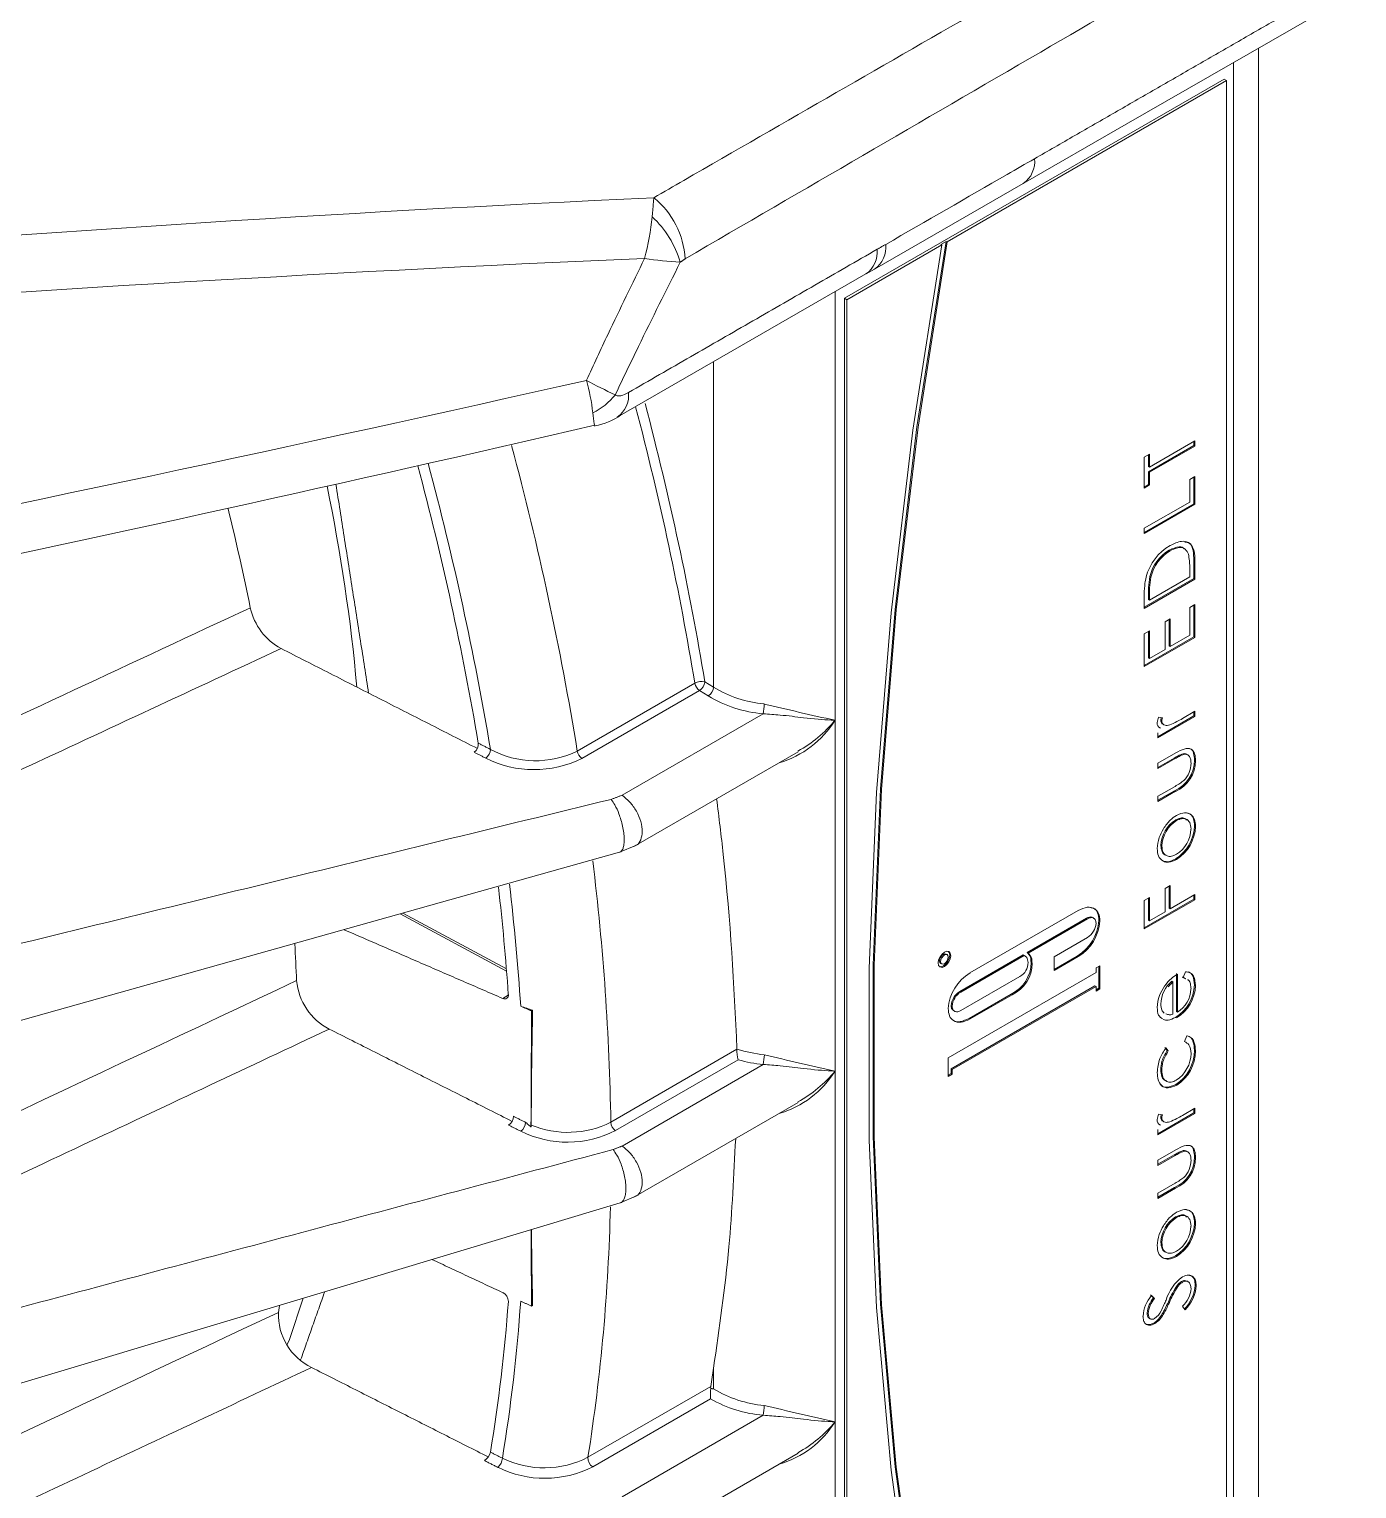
# Model space of a CAD drawing. Extents: x 8 to 113, y 2 to 87.
# Drawn here: x 29.008 to 30.863, y 11.622 to 13.66 of the extents above; entities that cross this region are included whole.
import ezdxf

# ---------------------------------------------------------------- set-up
doc = ezdxf.new("R2010")
doc.units = 0
doc.header["$MEASUREMENT"] = 0
doc.layers.add('OBJECT', color=7, linetype='CONTINUOUS')

msp = doc.modelspace()

# ---------------------------------------------------------------- linework, layer by layer
at = {"layer": 'OBJECT', "linetype": 'Continuous', "lineweight": 15}
for p, q in [((30.7255, 11.4857), (30.7255, 13.6341)), ((30.6904, 11.429), (30.6904, 13.6139)), ((30.6773, 13.5908), (30.147, 13.2846)), ((30.6808, 13.5887), (30.2903, 13.3633)), ((30.6808, 13.5887), (30.6773, 13.5908)), ((30.6808, 11.4453), (30.6808, 13.5887)), ((30.1891, 13.3254), (30.3969, 13.4451)), ((30.2831, 13.3591), (30.1505, 13.2826)), ((30.2889, 13.3641), (30.2817, 13.3599)), ((30.2817, 13.3599), (30.2831, 13.3591)), ((30.2889, 13.3641), (30.2903, 13.3633)), ((29.8296, 13.1185), (30.1771, 13.3186)), ((30.1772, 13.3186), (30.1891, 13.3254)), ((30.1338, 13.2937), (30.1338, 12.6952)), ((30.1505, 13.2826), (30.147, 13.2846)), ((30.147, 13.2846), (30.147, 11.1412)), ((30.1505, 13.2826), (30.1505, 11.1391)), ((29.9641, 12.7412), (29.9641, 13.196)), ((30.6352, 13.0791), (30.5718, 13.0424)), ((30.5732, 13.0489), (30.6366, 13.0856)), ((30.6366, 13.0782), (30.5732, 13.0416)), ((30.6352, 13.0848), (30.6352, 13.0791)), ((30.6352, 13.0791), (30.6366, 13.0782)), ((30.6366, 13.0856), (30.6366, 13.0782)), ((30.5659, 13.0626), (30.5732, 13.0667)), ((30.5659, 13.0196), (30.5659, 13.0626)), ((30.5718, 13.0659), (30.5718, 13.0498)), ((30.5718, 13.0498), (30.5732, 13.0489)), ((30.5732, 13.0667), (30.5732, 13.0489)), ((30.5718, 13.0424), (30.5718, 13.0246)), ((30.5718, 13.0424), (30.5732, 13.0416)), ((30.5732, 13.0416), (30.5732, 13.0238)), ((30.6294, 13.0314), (30.6366, 13.0355)), ((30.6294, 12.9999), (30.6294, 13.0314)), ((30.6352, 13.0347), (30.6352, 12.9976)), ((30.6366, 13.0355), (30.6366, 12.9968)), ((30.5718, 13.0246), (30.5659, 13.0213)), ((30.5732, 13.0238), (30.5659, 13.0196)), ((30.5718, 13.0246), (30.5732, 13.0238)), ((30.5659, 12.9633), (30.6294, 12.9999)), ((30.6352, 12.9976), (30.5659, 12.9576)), ((30.6366, 12.9968), (30.5659, 12.956)), ((30.6352, 12.9976), (30.6366, 12.9968)), ((30.5659, 12.956), (30.5659, 12.9633)), ((30.6007, 12.9329), (30.6021, 12.9321)), ((30.6352, 12.9184), (30.6352, 12.8931)), ((30.6352, 12.9184), (30.6366, 12.9176)), ((30.6366, 12.9176), (30.6366, 12.8923)), ((30.6352, 12.8931), (30.5659, 12.8531)), ((30.6366, 12.8923), (30.5659, 12.8515)), ((30.5732, 12.863), (30.6294, 12.8955)), ((30.5737, 12.8958), (30.5751, 12.895)), ((30.6294, 12.8955), (30.6294, 12.9048)), ((30.6352, 12.8931), (30.6366, 12.8923)), ((30.5659, 12.8515), (30.5659, 12.868)), ((30.5718, 12.8696), (30.5718, 12.8638)), ((30.5718, 12.8696), (30.5732, 12.8688)), ((30.5732, 12.8688), (30.5732, 12.863)), ((30.5718, 12.8638), (30.5732, 12.863)), ((30.6294, 12.8528), (30.6366, 12.8569)), ((30.6294, 12.814), (30.6294, 12.8528)), ((30.6352, 12.8561), (30.6352, 12.8117)), ((30.6366, 12.8569), (30.6366, 12.8109)), ((30.5949, 12.8329), (30.6022, 12.8371)), ((30.5949, 12.7941), (30.5949, 12.8329)), ((30.6008, 12.8362), (30.6008, 12.7991)), ((30.6022, 12.8371), (30.6022, 12.7983)), ((30.5659, 12.8161), (30.5732, 12.8203)), ((30.5659, 12.7701), (30.5659, 12.8161)), ((30.6352, 12.8117), (30.5659, 12.7717)), ((30.6366, 12.8109), (30.5659, 12.7701)), ((30.5718, 12.8195), (30.5718, 12.7824)), ((30.5732, 12.8203), (30.5732, 12.7816)), ((30.6022, 12.7983), (30.6294, 12.814)), ((30.6352, 12.8117), (30.6366, 12.8109)), ((30.5732, 12.7816), (30.5949, 12.7941)), ((30.6008, 12.7991), (30.6022, 12.7983)), ((30.5718, 12.7824), (30.5732, 12.7816)), ((29.7737, 12.6522), (29.938, 12.747)), ((29.9518, 12.7488), (29.9641, 12.7412)), ((29.9445, 12.7367), (29.7802, 12.6419)), ((29.9568, 12.7292), (29.9445, 12.7367)), ((29.9641, 12.7412), (29.9641, 12.7412)), ((29.8362, 12.5904), (30.0335, 12.7043)), ((30.6352, 12.7012), (30.5849, 12.6721)), ((30.6193, 12.6976), (30.6366, 12.7077)), ((30.6352, 12.7068), (30.6352, 12.7012)), ((30.6352, 12.7012), (30.6366, 12.7003)), ((30.6366, 12.7077), (30.6366, 12.7003)), ((30.1338, 12.6952), (30.1338, 12.2053)), ((30.6366, 12.7003), (30.5849, 12.6705)), ((30.5858, 12.6993), (30.5913, 12.6984)), ((30.589, 12.695), (30.5904, 12.6941)), ((30.5917, 12.6897), (30.5935, 12.6887)), ((30.5849, 12.6705), (30.5849, 12.6778)), ((29.8529, 12.5188), (30.0824, 12.6513)), ((30.6075, 12.6424), (30.5849, 12.6294)), ((30.5849, 12.6351), (30.6101, 12.6496)), ((30.6089, 12.6416), (30.5849, 12.6278)), ((30.6075, 12.6424), (30.6089, 12.6416)), ((30.6201, 12.6485), (30.6215, 12.6477)), ((30.6267, 12.6468), (30.625, 12.6478)), ((30.5849, 12.6278), (30.5849, 12.6351)), ((30.5849, 12.5891), (30.6089, 12.6029)), ((30.6082, 12.5968), (30.5849, 12.5834)), ((30.6096, 12.596), (30.5849, 12.5817)), ((30.5849, 12.5817), (30.5849, 12.5891)), ((30.6082, 12.5968), (30.6096, 12.596)), ((30.6096, 12.5559), (30.611, 12.5551)), ((29.8327, 12.5109), (29.8557, 12.5204)), ((30.589, 12.5205), (30.5904, 12.5197)), ((30.5949, 12.4602), (30.6022, 12.4644)), ((30.5949, 12.4277), (30.5949, 12.4602)), ((30.6008, 12.4636), (30.6008, 12.4327)), ((30.6022, 12.4644), (30.6022, 12.4319)), ((30.5659, 12.4434), (30.5732, 12.4476)), ((30.6352, 12.4453), (30.5659, 12.4053)), ((30.6366, 12.4445), (30.5659, 12.4037)), ((30.5659, 12.4037), (30.5659, 12.4434)), ((30.5718, 12.4468), (30.5718, 12.416)), ((30.5732, 12.4476), (30.5732, 12.4152)), ((30.6022, 12.4319), (30.6366, 12.4518)), ((30.6352, 12.451), (30.6352, 12.4453)), ((30.6352, 12.4453), (30.6366, 12.4445)), ((30.6366, 12.4518), (30.6366, 12.4445)), ((29.675, 12.3447), (29.5261, 12.4247)), ((29.6747, 12.348), (29.53, 12.4258)), ((30.3224, 12.3423), (30.4736, 12.4296)), ((30.4852, 12.4186), (30.4021, 12.3707)), ((30.4866, 12.4178), (30.4036, 12.3698)), ((30.4852, 12.4186), (30.4866, 12.4178)), ((30.4956, 12.4185), (30.4938, 12.4196)), ((30.5026, 12.4158), (30.504, 12.415)), ((30.5718, 12.416), (30.5732, 12.4152)), ((30.5732, 12.4152), (30.5949, 12.4277)), ((30.6008, 12.4327), (30.6022, 12.4319)), ((30.4398, 12.365), (30.4866, 12.392)), ((30.2815, 12.3556), (30.2829, 12.3548)), ((30.2905, 12.3678), (30.2891, 12.3686)), ((30.3967, 12.3675), (30.3082, 12.3164)), ((30.3981, 12.3667), (30.3096, 12.3156)), ((30.3967, 12.3675), (30.3981, 12.3667)), ((30.4021, 12.3707), (30.4036, 12.3698)), ((30.4077, 12.3567), (30.4091, 12.3559)), ((30.4721, 12.3659), (30.4398, 12.3473)), ((30.4736, 12.3651), (30.4398, 12.3457)), ((30.4398, 12.3457), (30.4398, 12.365)), ((30.4721, 12.3659), (30.4736, 12.3651)), ((30.2919, 12.2235), (30.4985, 12.3428)), ((30.3096, 12.2898), (30.392, 12.3374)), ((30.4985, 12.3492), (30.504, 12.3524)), ((30.4985, 12.3428), (30.4985, 12.3492)), ((30.5026, 12.3516), (30.5026, 12.321)), ((30.504, 12.3524), (30.504, 12.3202)), ((30.6107, 12.3416), (30.6107, 12.2882)), ((30.6121, 12.3407), (30.6121, 12.2874)), ((30.6203, 12.3358), (30.6233, 12.344)), ((30.497, 12.3242), (30.2961, 12.2082)), ((30.4985, 12.3234), (30.2975, 12.2074)), ((30.3082, 12.3164), (30.3096, 12.3156)), ((30.497, 12.3242), (30.4985, 12.3234)), ((30.4985, 12.317), (30.4985, 12.3234)), ((30.5026, 12.321), (30.4985, 12.3186)), ((30.504, 12.3202), (30.4985, 12.317)), ((30.5026, 12.321), (30.504, 12.3202)), ((30.6044, 12.3306), (30.6058, 12.3298)), ((30.6058, 12.2845), (30.6058, 12.3298)), ((30.6361, 12.3255), (30.6375, 12.3247)), ((29.6696, 12.3066), (29.6773, 12.3111)), ((30.3799, 12.3127), (30.3212, 12.2788)), ((30.3814, 12.3119), (30.3227, 12.278)), ((30.3799, 12.3127), (30.3814, 12.3119)), ((29.7098, 12.2892), (29.7113, 12.2901)), ((30.2991, 12.2897), (30.3009, 12.2887)), ((30.3212, 12.2788), (30.3227, 12.278)), ((30.6107, 12.2882), (30.6121, 12.2874)), ((30.6221, 12.2464), (30.6256, 12.2545)), ((29.8205, 12.1338), (29.9968, 12.2356)), ((30.5947, 12.2383), (30.598, 12.2341)), ((30.5962, 12.2375), (30.5995, 12.2333)), ((30.598, 12.2341), (30.5995, 12.2333)), ((30.6361, 12.2343), (30.6375, 12.2335)), ((29.9987, 12.2209), (29.8272, 12.122)), ((29.8362, 12.1005), (30.0335, 12.2144)), ((30.2919, 12.1977), (30.2919, 12.2235)), ((30.1338, 12.2053), (30.1338, 11.7154)), ((30.2961, 12.2018), (30.2919, 12.1994)), ((30.2975, 12.201), (30.2919, 12.1977)), ((30.2961, 12.2082), (30.2961, 12.2018)), ((30.2961, 12.2082), (30.2975, 12.2074)), ((30.2961, 12.2018), (30.2975, 12.201)), ((30.2975, 12.2074), (30.2975, 12.201)), ((30.6098, 12.1863), (30.6112, 12.1855)), ((29.8529, 12.0289), (30.0824, 12.1614)), ((30.6193, 12.1432), (30.6366, 12.1533)), ((30.6352, 12.1524), (30.6352, 12.1467)), ((30.6366, 12.1533), (30.6366, 12.1459)), ((30.6352, 12.1467), (30.5849, 12.1177)), ((30.6366, 12.1459), (30.5849, 12.1161)), ((30.5858, 12.1449), (30.5913, 12.144)), ((30.589, 12.1405), (30.5904, 12.1397)), ((30.5917, 12.1353), (30.5935, 12.1342)), ((30.6352, 12.1467), (30.6366, 12.1459)), ((30.5849, 12.1161), (30.5849, 12.1234)), ((30.5849, 12.0807), (30.6101, 12.0952)), ((30.6201, 12.0941), (30.6215, 12.0933)), ((30.6267, 12.0924), (30.625, 12.0934)), ((30.6075, 12.088), (30.5849, 12.075)), ((30.6089, 12.0872), (30.5849, 12.0734)), ((30.5849, 12.0734), (30.5849, 12.0807)), ((30.6075, 12.088), (30.6089, 12.0872)), ((29.8337, 12.0212), (29.8557, 12.0305)), ((30.6082, 12.0424), (30.5849, 12.029)), ((30.5849, 12.0347), (30.6089, 12.0485)), ((30.6096, 12.0416), (30.5849, 12.0273)), ((30.5849, 12.0273), (30.5849, 12.0347)), ((30.6082, 12.0424), (30.6096, 12.0416)), ((30.6096, 12.0015), (30.611, 12.0007)), ((30.589, 11.9661), (30.5904, 11.9652)), ((30.6178, 11.9112), (30.6192, 11.9104)), ((30.6272, 11.911), (30.6255, 11.912)), ((30.637, 11.9063), (30.6384, 11.9055)), ((30.5747, 11.8926), (30.579, 11.8885)), ((30.5761, 11.8918), (30.5804, 11.8876)), ((30.579, 11.8885), (30.5804, 11.8876)), ((30.6108, 11.9043), (30.6123, 11.9034)), ((29.3561, 11.8682), (29.3575, 11.8776)), ((29.7098, 11.8768), (29.7113, 11.8777)), ((30.5699, 11.8673), (30.5714, 11.8665)), ((30.5996, 11.883), (30.601, 11.8822)), ((30.623, 11.8717), (30.6194, 11.8766)), ((30.5728, 11.86), (30.5746, 11.8589)), ((30.5792, 11.8533), (30.5806, 11.8525)), ((30.59, 11.8641), (30.5914, 11.8633)), ((29.9641, 11.7614), (29.9641, 11.7903)), ((29.7886, 11.6658), (29.9601, 11.7648)), ((29.9598, 11.7474), (29.7952, 11.6524)), ((30.0335, 11.7244), (29.8362, 11.6105)), ((30.1338, 11.7154), (30.1338, 11.1067)), ((29.8529, 11.539), (30.0824, 11.6714))]:
    msp.add_line(p, q, dxfattribs=at)
at = {"layer": 'OBJECT', "linetype": 'Continuous', "lineweight": 15, "flags": 128}
for points in [[(30.3969, 13.4451), (30.5406, 13.5278), (30.8597, 13.7113)], [(30.2831, 13.3591), (30.2426, 13.1002), (30.2121, 12.8452), (30.1918, 12.5945), (30.1816, 12.3488), (30.1816, 12.1088), (30.1918, 11.8749), (30.2121, 11.6477), (30.2426, 11.4278), (30.2831, 11.2157)], [(30.2889, 11.2207), (30.2483, 11.4327), (30.2178, 11.6526), (30.1975, 11.8798), (30.1872, 12.1137), (30.1872, 12.3537), (30.1975, 12.5994), (30.2178, 12.8501), (30.2483, 13.1052), (30.2889, 13.3641)], [(30.2903, 11.2199), (30.2498, 11.4319), (30.2192, 11.6518), (30.1989, 11.8789), (30.1887, 12.1128), (30.1887, 12.3529), (30.1989, 12.5986), (30.2192, 12.8493), (30.2498, 13.1044), (30.2903, 13.3633)], [(27.863, 11.9575), (28.7171, 12.1975), (29.0617, 12.2943), (29.8328, 12.5109)], [(30.2867, 12.3714), (30.2833, 12.3687), (30.2805, 12.3649), (30.2786, 12.3605), (30.2779, 12.3562), (30.2786, 12.3528), (30.2805, 12.3506), (30.2833, 12.35), (30.2867, 12.3512), (30.29, 12.3539), (30.2929, 12.3577), (30.2948, 12.3621), (30.2954, 12.3663), (30.2948, 12.3698), (30.2929, 12.372), (30.29, 12.3725), (30.2867, 12.3714)], [(30.2798, 12.351), (30.2819, 12.3508), (30.2853, 12.352), (30.2886, 12.3547), (30.2915, 12.3585), (30.2934, 12.3629), (30.294, 12.3672), (30.2934, 12.3706), (30.2921, 12.3723)], [(30.2853, 12.3683), (30.2832, 12.3666), (30.2815, 12.3643), (30.2804, 12.3616), (30.2799, 12.359), (30.2804, 12.3569), (30.2815, 12.3556), (30.2815, 12.3556)], [(30.2867, 12.3674), (30.2847, 12.3658), (30.2829, 12.3635), (30.2818, 12.3608), (30.2814, 12.3582), (30.2818, 12.3561), (30.2829, 12.3548), (30.2847, 12.3544), (30.2867, 12.3551), (30.2887, 12.3568), (30.2905, 12.3591), (30.2916, 12.3618), (30.292, 12.3644), (30.2916, 12.3665), (30.2905, 12.3678), (30.2887, 12.3682), (30.2867, 12.3674)], [(30.2891, 12.3686), (30.2873, 12.369), (30.2853, 12.3683)], [(27.8114, 11.4129), (27.8675, 11.4298), (28.113, 11.5036), (28.3199, 11.5659), (28.4882, 11.6165), (28.6199, 11.6561), (28.7367, 11.6912), (28.8186, 11.7159), (28.8954, 11.739), (28.9713, 11.7618), (29.0755, 11.7932), (29.2328, 11.8405), (29.4329, 11.9006), (29.6201, 11.957), (29.8337, 12.0212)], [(29.3906, 11.8879), (29.3717, 11.8305), (29.3685, 11.8234)]]:
    msp.add_lwpolyline(points, dxfattribs=at)
at = {"layer": 'OBJECT', "linetype": 'Continuous', "lineweight": 15}
for centre, radius, start, end in [((30.376, 13.4754), 0.0368, 304.6279, 6.4718), ((31.6172, -23.6628), 37.1285, 92.68091, 96.80661), ((29.8068, 13.3333), 0.1177, 3.1059, 51.1863), ((29.5376, 13.4307), 0.3423, 344.6974, 354.5954), ((29.7823, 13.2952), 0.1411, 16.4135, 47.0762), ((30.1681, 13.3557), 0.0368, 304.6563, 6.4758), ((31.6316, -27.3786), 40.7571, 92.48038, 96.34184), ((29.9355, 13.7387), 0.4041, 260.3444, 267.4595), ((30.1562, 13.3488), 0.0367, 304.5993, 6.5096), ((18.8021, 61.81), 49.8649, 279.8681, 282.72567), ((29.4892, 13.0881), 0.3084, 6.8006, 15.4117), ((30.042, 13.6325), 0.5284, 241.0824, 245.9716), ((29.7536, 13.2086), 0.0939, 296.4715, 321.3048), ((29.8088, 13.1488), 0.0367, 304.6136, 6.5561), ((29.7813, 13.1968), 0.0922, 280.7942, 305.0442), ((19.2431, 58.502), 46.6056, 280.48758, 283.08984), ((25.4784, 11.9518), 4.352, 9.2608, 15.0096), ((25.4511, 11.9535), 4.244, 9.6272, 14.9786), ((25.4427, 11.9459), 4.2689, 9.5554, 15.0401), ((27.011, 12.5207), 2.4646, 5.1403, 11.7398), ((25.6364, 12.0994), 3.7567, 11.5608, 13.7245), ((30.639, 12.8763), 0.0731, 120.278, 164.8963), ((30.6301, 12.8831), 0.0578, 120.5689, 167.3364), ((30.6315, 12.8823), 0.0578, 120.5689, 167.3364), ((29.4007, 12.8709), 0.0859, 192.5406, 241.6796), ((29.9472, 12.7303), 0.0191, 75.9071, 118.8847), ((29.9536, 12.7497), 0.0158, 189.8331, 235.1559), ((29.9355, 12.7504), 0.0164, 303.2932, 354.3543), ((29.9483, 12.7426), 0.0159, 302.1503, 354.9144), ((30.0486, 12.8816), 0.178, 238.9392, 265.1219), ((30.0494, 12.8815), 0.1641, 238.6921, 264.9548), ((29.922, 12.7237), 0.1131, 350.1038, 357.0788), ((31.0647, 16.9738), 4.3787, 256.3984, 257.7255), ((30.017, 12.768), 0.1377, 286.3632, 328.0974), ((29.9979, 12.8056), 0.175, 298.7132, 320.9377), ((30.5907, 12.6906), 0.00673, 169.0643, 251.0794), ((29.6225, 12.6611), 0.0129, 304.469, 9.7867), ((29.6342, 12.6564), 0.0184, 309.6783, 354.1704), ((29.7134, 12.7763), 0.1501, 243.2443, 296.4172), ((29.7153, 12.7704), 0.1318, 241.4952, 296.2599), ((29.7893, 12.6549), 0.0158, 189.8331, 235.1559), ((30.5889, 12.6399), 0.0472, 294.1399, 359.7339), ((30.5903, 12.639), 0.0472, 294.1399, 359.7339), ((30.5974, 12.6352), 0.0338, 314.3428, 0.0069), ((30.6332, 12.5185), 0.0442, 122.2562, 177.4464), ((30.6346, 12.5177), 0.0442, 122.2562, 177.4464), ((30.5793, 12.5496), 0.0568, 302.108, 358.1026), ((30.5807, 12.5488), 0.0568, 302.108, 358.1026), ((30.5879, 12.5447), 0.0433, 302.2155, 358.0849), ((26.3579, 12.0783), 3.4631, 0.9186, 6.9718), ((26.2096, 12.07), 3.4762, 3.9916, 6.4737), ((26.2017, 12.0624), 3.5007, 3.8223, 6.6259), ((30.4394, 12.4202), 0.0634, 301.1243, 355.9611), ((30.4408, 12.4194), 0.0634, 301.1243, 355.9611), ((30.4737, 12.4132), 0.0248, 301.2405, 356.635), ((26.5591, 12.2245), 2.8244, 2.171, 3.2178), ((30.3588, 12.3569), 0.049, 295.6284, 359.8225), ((30.3602, 12.356), 0.049, 295.6284, 359.8225), ((30.382, 12.3565), 0.0216, 297.7904, 1.1906), ((30.3552, 12.288), 0.0634, 121.1187, 175.9668), ((29.4661, 12.3395), 0.085, 185.3848, 242.7214), ((30.321, 12.295), 0.025, 120.9435, 176.4499), ((30.3224, 12.2942), 0.025, 120.9435, 176.4499), ((30.6318, 12.2977), 0.0428, 129.7547, 178.4128), ((30.5807, 12.3275), 0.0554, 301.3035, 357.9304), ((30.5821, 12.3267), 0.0554, 301.3035, 357.9304), ((30.591, 12.3215), 0.0402, 301.7026, 357.9757), ((29.6722, 12.3112), 0.00526, 239.666, 9.2143), ((30.0538, 12.412), 0.185, 252.0732, 264.1727), ((30.0447, 12.2341), 0.0479, 178.2274, 196.0261), ((30.5783, 12.2348), 0.0579, 303.0308, 359.486), ((30.5797, 12.234), 0.0579, 303.0308, 359.486), ((30.0537, 12.417), 0.2036, 254.3104, 264.2831), ((29.9221, 12.2338), 0.1131, 350.1035, 357.079), ((31.0647, 16.4839), 4.3787, 256.3984, 257.7255), ((30.5857, 12.2305), 0.0455, 303.2717, 359.23), ((30.017, 12.278), 0.1376, 286.3533, 328.1074), ((29.998, 12.3155), 0.1749, 298.7038, 320.9471), ((29.6699, 12.1423), 0.0148, 302.1271, 358.8341), ((29.6831, 12.1352), 0.0184, 309.8746, 354.8764), ((29.7606, 12.2529), 0.1333, 247.3806, 296.7087), ((29.836, 12.1347), 0.0155, 183.3299, 235.4823), ((30.5907, 12.1362), 0.00673, 169.0643, 251.0794), ((29.7602, 12.2534), 0.1475, 243.7278, 297.0259), ((30.5889, 12.0855), 0.0472, 294.1394, 359.7347), ((30.5903, 12.0846), 0.0472, 294.1394, 359.7347), ((30.5974, 12.0808), 0.0338, 314.3421, 0.0076), ((27.185, 12.075), 2.6356, 351.067, 358.7071), ((30.6332, 11.9641), 0.0442, 122.2558, 177.4468), ((30.6346, 11.9633), 0.0442, 122.2558, 177.4468), ((30.5793, 11.9952), 0.0568, 302.1078, 358.103), ((30.5807, 11.9944), 0.0568, 302.1078, 358.103), ((30.5879, 11.9902), 0.0433, 302.2161, 358.084), ((30.6571, 11.8669), 0.0634, 126.6254, 163.0753), ((30.5844, 11.91), 0.0528, 314.8011, 355.9966), ((29.6637, 11.8834), 0.0137, 0.2254, 64.8187), ((30.6134, 11.8593), 0.0494, 139.0224, 175.6495), ((30.6084, 11.8634), 0.0387, 139.4941, 174.1676), ((30.6098, 11.8625), 0.0387, 139.4941, 174.1676), ((30.5915, 11.9051), 0.0399, 314.4464, 354.5938), ((30.5858, 11.9092), 0.0528, 314.8011, 355.9966), ((29.4389, 11.8656), 0.0829, 178.2152, 243.8787), ((27.2581, 12.0637), 2.426, 350.7294, 355.7389), ((27.2492, 12.0572), 2.4516, 350.781, 355.9481), ((30.5663, 11.8809), 0.0255, 303.387, 335.3931), ((29.9692, 11.7634), 0.00916, 171.4769, 188.0738), ((30.198, 11.7493), 0.2382, 176.9089, 180.4457), ((30.0492, 11.9043), 0.1806, 240.318, 264.9981), ((30.0494, 11.9016), 0.1641, 238.6917, 264.9551), ((29.922, 11.7439), 0.1131, 350.104, 357.0788), ((31.0824, 16.0707), 4.4573, 256.4099, 257.7136), ((30.017, 11.7882), 0.1377, 286.3624, 328.098), ((29.9978, 11.8258), 0.1752, 298.7224, 320.9282), ((29.6345, 11.6769), 0.0183, 300.856, 347.1879), ((29.6509, 11.6658), 0.0183, 309.7866, 355.5476), ((29.7275, 11.7853), 0.1343, 244.2436, 297.0724), ((29.8035, 11.6648), 0.0149, 176.4531, 236.2493), ((29.7282, 11.7843), 0.1479, 243.661, 296.9397)]:
    msp.add_arc(centre, radius, start, end, dxfattribs=at)
for centre, major_axis, ratio, start_param, end_param in [((27.6476, 13.4887), (-1.6682, 2.7895), 0.587399, 4.12099, 4.254002), ((27.6546, 13.4929), (-1.6732, 2.7981), 0.587369, 4.121018, 4.254499), ((27.6547, 13.4928), (-1.6681, 2.7895), 0.587369, 3.750404, 3.760981)]:
    msp.add_ellipse(centre, major_axis=major_axis, ratio=ratio, start_param=start_param, end_param=end_param, dxfattribs=at)
for points, knots in [([(29.8806, 13.425), (29.8945, 13.4331), (30.0505, 13.5229), (30.3704, 13.707), (30.6763, 13.883), (30.8402, 13.9773)], [0, 0, 0, 0, 0.043725, 0.487632, 1, 1, 1, 1]), ([(30.8629, 13.8853), (30.7157, 13.7997), (30.4028, 13.6178), (30.09, 13.436), (29.9243, 13.3397)], [0, 0, 0, 0, 0.470469, 1, 1, 1, 1]), ([(30.2047, 13.3599), (30.2612, 13.3924), (30.3305, 13.4323), (30.3998, 13.4722), (30.4126, 13.4795)], [0, 0, 0, 0, 0.81636, 1, 1, 1, 1]), ([(29.7865, 13.17), (29.7965, 13.1915), (29.823, 13.2484), (29.8506, 13.3051), (29.8678, 13.3403)], [0, 0, 0, 0, 0.37684, 1, 1, 1, 1]), ([(29.9176, 13.335), (29.898, 13.2958), (29.8672, 13.2343), (29.8376, 13.1724), (29.8268, 13.1499)], [0, 0, 0, 0, 0.636849, 1, 1, 1, 1]), ([(29.8268, 13.1499), (29.8271, 13.1497), (29.8277, 13.1489), (29.8301, 13.1479), (29.836, 13.1483), (29.8416, 13.1511), (29.8452, 13.1529)], [0, 0, 0, 0, 0.057751, 0.172207, 0.46987, 1, 1, 1, 1]), ([(29.7985, 13.1061), (29.7985, 13.1061), (29.798, 13.1054), (29.7972, 13.1094), (29.7961, 13.118), (29.7956, 13.1228), (29.7954, 13.1246)], [0, 0, 0, 0, 0.016984, 0.584738, 0.85126, 1, 1, 1, 1]), ([(30.622, 12.9345), (30.6219, 12.9346), (30.6204, 12.937), (30.6132, 12.9383), (30.6055, 12.935), (30.6007, 12.9329)], [0, 0, 0, 0, 0.01253, 0.397488, 1, 1, 1, 1]), ([(30.6276, 12.9271), (30.6263, 12.9297), (30.6239, 12.9348), (30.6149, 12.9378), (30.607, 12.9343), (30.6021, 12.9321)], [0, 0, 0, 0, 0.280523, 0.561006, 1, 1, 1, 1]), ([(30.6022, 12.9394), (30.6075, 12.9419), (30.6181, 12.9468), (30.6307, 12.9436), (30.6362, 12.9319), (30.6365, 12.9224), (30.6366, 12.9176)], [0, 0, 0, 0, 0.280135, 0.559247, 0.77884, 1, 1, 1, 1]), ([(30.6224, 12.9441), (30.6247, 12.9438), (30.6307, 12.943), (30.6347, 12.9325), (30.635, 12.9231), (30.6352, 12.9184)], [0, 0, 0, 0, 0.247089, 0.622206, 1, 1, 1, 1]), ([(30.6294, 12.9048), (30.6294, 12.9092), (30.6294, 12.9171), (30.6281, 12.9241), (30.6276, 12.9271)], [0, 0, 0, 0, 0.56043, 1, 1, 1, 1]), ([(30.5659, 12.868), (30.5659, 12.8729), (30.5659, 12.8817), (30.5677, 12.8912), (30.5685, 12.8954)], [0, 0, 0, 0, 0.560442, 1, 1, 1, 1]), ([(30.5737, 12.8958), (30.573, 12.8908), (30.5718, 12.8817), (30.5718, 12.8733), (30.5718, 12.8696)], [0, 0, 0, 0, 0.559546, 1, 1, 1, 1]), ([(30.5751, 12.895), (30.5744, 12.8899), (30.5732, 12.8809), (30.5732, 12.8725), (30.5732, 12.8688)], [0, 0, 0, 0, 0.559546, 1, 1, 1, 1]), ([(27.8677, 12.1766), (27.8987, 12.1911), (28.0537, 12.2633), (28.5369, 12.4884), (28.9889, 12.6993), (29.3169, 12.8523)], [0, 0, 0, 0, 0.064153, 0.320764, 1, 1, 1, 1]), ([(30.1338, 12.6952), (30.1337, 12.6952), (30.132, 12.6953), (30.119, 12.6956), (30.095, 12.6979), (30.0614, 12.7024), (30.0414, 12.7037), (30.0335, 12.7043)], [0, 0, 0, 0, 0.003761, 0.069717, 0.499934, 0.801909, 1, 1, 1, 1]), ([(30.584, 12.6919), (30.5842, 12.6932), (30.5844, 12.6956), (30.5854, 12.6982), (30.5858, 12.6993)], [0, 0, 0, 0, 0.559253, 1, 1, 1, 1]), ([(30.5897, 12.6987), (30.5895, 12.698), (30.5891, 12.6968), (30.589, 12.6956), (30.589, 12.695)], [0, 0, 0, 0, 0.4940716, 1, 1, 1, 1]), ([(30.589, 12.695), (30.5892, 12.6933), (30.5897, 12.6908), (30.5914, 12.6901), (30.592, 12.6898)], [0, 0, 0, 0, 0.653504, 1, 1, 1, 1]), ([(30.5913, 12.6984), (30.591, 12.6976), (30.5906, 12.6961), (30.5904, 12.6947), (30.5904, 12.6941)], [0, 0, 0, 0, 0.560434, 1, 1, 1, 1]), ([(30.5904, 12.6941), (30.5907, 12.6926), (30.5914, 12.6895), (30.5955, 12.6875), (30.5992, 12.6882), (30.6015, 12.6887)], [0, 0, 0, 0, 0.278341, 0.558744, 1, 1, 1, 1]), ([(30.6015, 12.6887), (30.6048, 12.6901), (30.6107, 12.6927), (30.6166, 12.6961), (30.6193, 12.6976)], [0, 0, 0, 0, 0.559663, 1, 1, 1, 1]), ([(30.6201, 12.6485), (30.6178, 12.6476), (30.6136, 12.646), (30.6094, 12.6435), (30.6075, 12.6424)], [0, 0, 0, 0, 0.559384, 1, 1, 1, 1]), ([(30.6215, 12.6477), (30.6192, 12.6468), (30.615, 12.6452), (30.6108, 12.6427), (30.6089, 12.6416)], [0, 0, 0, 0, 0.559384, 1, 1, 1, 1]), ([(30.6101, 12.6496), (30.614, 12.6518), (30.6216, 12.6561), (30.6317, 12.6562), (30.637, 12.649), (30.6373, 12.6422), (30.6375, 12.6388)], [0, 0, 0, 0, 0.281501, 0.559642, 0.779293, 1, 1, 1, 1]), ([(30.625, 12.6475), (30.6247, 12.6478), (30.6233, 12.6488), (30.6214, 12.6486), (30.6201, 12.6485)], [0, 0, 0, 0, 0.285564, 1, 1, 1, 1]), ([(30.6312, 12.6352), (30.6311, 12.6373), (30.6309, 12.6414), (30.6286, 12.6456), (30.6254, 12.6478), (30.6228, 12.6477), (30.6215, 12.6477)], [0, 0, 0, 0, 0.2802733, 0.5600004, 0.7800898, 1, 1, 1, 1]), ([(30.6257, 12.6556), (30.6273, 12.6558), (30.6317, 12.6561), (30.6355, 12.6496), (30.6359, 12.643), (30.6361, 12.6396)], [0, 0, 0, 0, 0.219262, 0.608694, 1, 1, 1, 1]), ([(30.6089, 12.6029), (30.6112, 12.6042), (30.6153, 12.6065), (30.6192, 12.6097), (30.621, 12.611)], [0, 0, 0, 0, 0.5604, 1, 1, 1, 1]), ([(29.8327, 12.511), (29.8328, 12.511), (29.834, 12.5108), (29.8356, 12.5127), (29.8378, 12.5161), (29.8391, 12.5219), (29.8394, 12.5293), (29.8388, 12.538), (29.8372, 12.5471), (29.8348, 12.5561), (29.8314, 12.5663), (29.8267, 12.5767), (29.8228, 12.5823), (29.8211, 12.5847)], [0, 0, 0, 0, 0.0061044, 0.0897895, 0.1799476, 0.2750083, 0.3727183, 0.4704311, 0.56549, 0.6556491, 0.7393309, 0.8839706, 1, 1, 1, 1]), ([(29.8556, 12.5206), (29.8558, 12.5206), (29.8591, 12.5214), (29.8628, 12.5279), (29.8652, 12.5392), (29.863, 12.5537), (29.8568, 12.5683), (29.8474, 12.5818), (29.8399, 12.5875), (29.8362, 12.5904)], [0, 0, 0, 0, 0.011908, 0.176594, 0.341273, 0.505956, 0.670639, 0.835319, 1, 1, 1, 1]), ([(29.9684, 12.5855), (29.9716, 12.5595), (29.9867, 12.4399), (29.9924, 12.3256), (29.9968, 12.2361)], [0, 0, 0, 0, 0.2167206, 1, 1, 1, 1]), ([(30.5926, 12.5436), (30.5956, 12.548), (30.6011, 12.5559), (30.6079, 12.5604), (30.6109, 12.5624)], [0, 0, 0, 0, 0.559213, 1, 1, 1, 1]), ([(30.6251, 12.5557), (30.6243, 12.5566), (30.6222, 12.559), (30.6165, 12.5591), (30.6119, 12.557), (30.6096, 12.5559)], [0, 0, 0, 0, 0.230455, 0.615306, 1, 1, 1, 1]), ([(30.6109, 12.5624), (30.6149, 12.5641), (30.6227, 12.5675), (30.6315, 12.5644), (30.6368, 12.5572), (30.6373, 12.5503), (30.6375, 12.5469)], [0, 0, 0, 0, 0.279524, 0.559374, 0.779503, 1, 1, 1, 1]), ([(30.6247, 12.5657), (30.6266, 12.5654), (30.6312, 12.5645), (30.6354, 12.5579), (30.6359, 12.5511), (30.6361, 12.5477)], [0, 0, 0, 0, 0.2738922, 0.6366421, 1, 1, 1, 1]), ([(30.584, 12.516), (30.5845, 12.5211), (30.5853, 12.5302), (30.5903, 12.5395), (30.5926, 12.5436)], [0, 0, 0, 0, 0.559175, 1, 1, 1, 1]), ([(30.6312, 12.5432), (30.6308, 12.5465), (30.6302, 12.553), (30.6248, 12.5577), (30.618, 12.5584), (30.6133, 12.5562), (30.611, 12.5551)], [0, 0, 0, 0, 0.279746, 0.55912, 0.779605, 1, 1, 1, 1]), ([(30.589, 12.5205), (30.5894, 12.5173), (30.5902, 12.5109), (30.594, 12.5068), (30.5966, 12.5066), (30.5967, 12.5066)], [0, 0, 0, 0, 0.491644, 0.983807, 1, 1, 1, 1]), ([(30.5904, 12.5197), (30.5908, 12.5164), (30.5915, 12.5098), (30.5971, 12.5054), (30.6038, 12.5046), (30.6086, 12.5068), (30.611, 12.508)], [0, 0, 0, 0, 0.279481, 0.559257, 0.779546, 1, 1, 1, 1]), ([(30.5926, 12.4982), (30.5898, 12.5003), (30.5849, 12.5041), (30.5843, 12.5124), (30.584, 12.516)], [0, 0, 0, 0, 0.558877, 1, 1, 1, 1]), ([(30.6095, 12.5014), (30.6057, 12.4997), (30.5989, 12.4965), (30.5935, 12.4983), (30.5912, 12.499)], [0, 0, 0, 0, 0.55929, 1, 1, 1, 1]), ([(30.6109, 12.5006), (30.6071, 12.4989), (30.6003, 12.4957), (30.595, 12.4975), (30.5926, 12.4982)], [0, 0, 0, 0, 0.55929, 1, 1, 1, 1]), ([(30.4736, 12.4296), (30.4779, 12.4316), (30.4865, 12.4355), (30.4964, 12.4329), (30.503, 12.4261), (30.5037, 12.4187), (30.504, 12.415)], [0, 0, 0, 0, 0.279921, 0.559791, 0.779884, 1, 1, 1, 1]), ([(30.4938, 12.4192), (30.4934, 12.4195), (30.4923, 12.4206), (30.4892, 12.4205), (30.4865, 12.4192), (30.4852, 12.4186)], [0, 0, 0, 0, 0.185156, 0.592375, 1, 1, 1, 1]), ([(30.4985, 12.4117), (30.4982, 12.4136), (30.4978, 12.4172), (30.4945, 12.4195), (30.4906, 12.4197), (30.488, 12.4184), (30.4866, 12.4178)], [0, 0, 0, 0, 0.279528, 0.559017, 0.779399, 1, 1, 1, 1]), ([(30.4908, 12.4335), (30.4923, 12.4333), (30.4967, 12.4327), (30.5015, 12.4267), (30.5023, 12.4194), (30.5026, 12.4158)], [0, 0, 0, 0, 0.209658, 0.604809, 1, 1, 1, 1]), ([(30.4036, 12.3569), (30.4032, 12.3595), (30.4025, 12.364), (30.3994, 12.3659), (30.3981, 12.3667)], [0, 0, 0, 0, 0.55818, 1, 1, 1, 1]), ([(30.4021, 12.3707), (30.404, 12.3689), (30.4073, 12.3657), (30.4076, 12.3594), (30.4077, 12.3567)], [0, 0, 0, 0, 0.558524, 1, 1, 1, 1]), ([(30.4036, 12.3698), (30.4054, 12.368), (30.4088, 12.3648), (30.409, 12.3586), (30.4091, 12.3559)], [0, 0, 0, 0, 0.558524, 1, 1, 1, 1]), ([(30.5942, 12.3239), (30.5973, 12.3278), (30.6029, 12.3348), (30.6093, 12.3389), (30.6121, 12.3407)], [0, 0, 0, 0, 0.5588899, 1, 1, 1, 1]), ([(30.6233, 12.344), (30.6256, 12.3437), (30.6303, 12.3431), (30.6363, 12.3372), (30.6371, 12.3294), (30.6375, 12.3247)], [0, 0, 0, 0, 0.280913, 0.561411, 1, 1, 1, 1]), ([(30.6271, 12.3436), (30.6276, 12.3435), (30.6303, 12.3429), (30.6348, 12.3378), (30.6356, 12.3302), (30.6361, 12.3255)], [0, 0, 0, 0, 0.077627, 0.437422, 1, 1, 1, 1]), ([(28.0493, 11.7048), (28.0802, 11.7193), (28.2346, 11.792), (28.6786, 12.0009), (29.0918, 12.1952), (29.3815, 12.3315)], [0, 0, 0, 0, 0.069525, 0.347623, 1, 1, 1, 1]), ([(30.584, 12.294), (30.5846, 12.2996), (30.5855, 12.3096), (30.5916, 12.3195), (30.5942, 12.3239)], [0, 0, 0, 0, 0.558924, 1, 1, 1, 1]), ([(30.6312, 12.3201), (30.631, 12.3224), (30.6305, 12.3271), (30.629, 12.3318), (30.6269, 12.3327), (30.6265, 12.3328)], [0, 0, 0, 0, 0.442227, 0.884273, 1, 1, 1, 1]), ([(30.2961, 12.2965), (30.2963, 12.2946), (30.2966, 12.2914), (30.2986, 12.2904), (30.2994, 12.2899)], [0, 0, 0, 0, 0.606371, 1, 1, 1, 1]), ([(30.2975, 12.2957), (30.2977, 12.2939), (30.2982, 12.2902), (30.3016, 12.288), (30.3055, 12.2878), (30.3082, 12.2891), (30.3096, 12.2898)], [0, 0, 0, 0, 0.279051, 0.558852, 0.779268, 1, 1, 1, 1]), ([(30.5915, 12.2782), (30.5893, 12.2796), (30.5847, 12.2826), (30.5843, 12.2901), (30.584, 12.294)], [0, 0, 0, 0, 0.479573, 1, 1, 1, 1]), ([(30.589, 12.2989), (30.5892, 12.2958), (30.5896, 12.2904), (30.5925, 12.2875), (30.5938, 12.2863)], [0, 0, 0, 0, 0.559437, 1, 1, 1, 1]), ([(29.7094, 12.1299), (29.7095, 12.1553), (29.7098, 12.2085), (29.7108, 12.2621), (29.7113, 12.2901)], [0, 0, 0, 0, 0.478934, 1, 1, 1, 1]), ([(30.3227, 12.278), (30.3183, 12.276), (30.3097, 12.272), (30.2997, 12.2746), (30.293, 12.2814), (30.2923, 12.2888), (30.2919, 12.2925)], [0, 0, 0, 0, 0.279944, 0.55986, 0.78003, 1, 1, 1, 1]), ([(30.3212, 12.2788), (30.317, 12.2769), (30.3084, 12.2731), (30.2994, 12.2745), (30.2963, 12.2784), (30.2956, 12.2794)], [0, 0, 0, 0, 0.425643, 0.851244, 1, 1, 1, 1]), ([(30.6095, 12.2801), (30.606, 12.2785), (30.5997, 12.2755), (30.5945, 12.2766), (30.5923, 12.2771)], [0, 0, 0, 0, 0.559448, 1, 1, 1, 1]), ([(30.5962, 12.2852), (30.5976, 12.2846), (30.6005, 12.2833), (30.6041, 12.2841), (30.6058, 12.2845)], [0, 0, 0, 0, 0.5110569, 1, 1, 1, 1]), ([(30.6256, 12.2545), (30.6277, 12.2538), (30.6318, 12.2524), (30.6365, 12.2455), (30.6372, 12.238), (30.6375, 12.2335)], [0, 0, 0, 0, 0.280202, 0.560586, 1, 1, 1, 1]), ([(30.6264, 12.2543), (30.6277, 12.2538), (30.6309, 12.2526), (30.6351, 12.2462), (30.6357, 12.2388), (30.6361, 12.2343)], [0, 0, 0, 0, 0.194481, 0.508256, 1, 1, 1, 1]), ([(30.584, 12.2032), (30.5846, 12.2097), (30.5857, 12.2213), (30.593, 12.2326), (30.5962, 12.2375)], [0, 0, 0, 0, 0.560658, 1, 1, 1, 1]), ([(30.598, 12.2341), (30.5951, 12.229), (30.5898, 12.2199), (30.5892, 12.211), (30.589, 12.2071)], [0, 0, 0, 0, 0.558439, 1, 1, 1, 1]), ([(30.5995, 12.2333), (30.5965, 12.2282), (30.5912, 12.2191), (30.5906, 12.2102), (30.5904, 12.2063)], [0, 0, 0, 0, 0.558439, 1, 1, 1, 1]), ([(30.6312, 12.2299), (30.6307, 12.2344), (30.6298, 12.2424), (30.6245, 12.2451), (30.6221, 12.2464)], [0, 0, 0, 0, 0.558787, 1, 1, 1, 1]), ([(30.1338, 12.2053), (30.1337, 12.2053), (30.132, 12.2053), (30.119, 12.2057), (30.095, 12.208), (30.0614, 12.2125), (30.0414, 12.2138), (30.0335, 12.2144)], [0, 0, 0, 0, 0.003761, 0.069717, 0.499934, 0.801909, 1, 1, 1, 1]), ([(30.6112, 12.1855), (30.6071, 12.1837), (30.5988, 12.1802), (30.5898, 12.1842), (30.5848, 12.1924), (30.5843, 12.1996), (30.584, 12.2032)], [0, 0, 0, 0, 0.279388, 0.558779, 0.77928, 1, 1, 1, 1]), ([(30.589, 12.2071), (30.5893, 12.2038), (30.5899, 12.197), (30.5937, 12.1919), (30.5969, 12.1915), (30.5974, 12.1914)], [0, 0, 0, 0, 0.457049, 0.913297, 1, 1, 1, 1]), ([(30.5904, 12.2063), (30.5907, 12.2029), (30.5912, 12.1959), (30.5965, 12.1905), (30.6033, 12.1891), (30.6082, 12.1913), (30.6106, 12.1925)], [0, 0, 0, 0, 0.280133, 0.559776, 0.779889, 1, 1, 1, 1]), ([(30.6098, 12.1863), (30.6057, 12.1846), (30.5976, 12.1813), (30.59, 12.1833), (30.5881, 12.1868), (30.5879, 12.1871)], [0, 0, 0, 0, 0.47971, 0.959425, 1, 1, 1, 1]), ([(29.709, 12.1271), (29.7074, 12.1284), (29.705, 12.1305), (29.7025, 12.1327), (29.7015, 12.1335), (29.7014, 12.1336)], [0, 0, 0, 0, 0.623876, 0.963459, 1, 1, 1, 1]), ([(30.584, 12.1375), (30.5842, 12.1388), (30.5844, 12.1412), (30.5854, 12.1437), (30.5858, 12.1449)], [0, 0, 0, 0, 0.559253, 1, 1, 1, 1]), ([(30.5897, 12.1443), (30.5895, 12.1436), (30.5891, 12.1423), (30.589, 12.1412), (30.589, 12.1405)], [0, 0, 0, 0, 0.4940716, 1, 1, 1, 1]), ([(30.589, 12.1405), (30.5892, 12.1389), (30.5897, 12.1364), (30.5914, 12.1357), (30.592, 12.1354)], [0, 0, 0, 0, 0.653504, 1, 1, 1, 1]), ([(30.5913, 12.144), (30.591, 12.1432), (30.5906, 12.1417), (30.5904, 12.1403), (30.5904, 12.1397)], [0, 0, 0, 0, 0.560434, 1, 1, 1, 1]), ([(30.5904, 12.1397), (30.5907, 12.1382), (30.5914, 12.1351), (30.5955, 12.1331), (30.5992, 12.1338), (30.6015, 12.1343)], [0, 0, 0, 0, 0.278341, 0.558744, 1, 1, 1, 1]), ([(30.6015, 12.1343), (30.6048, 12.1357), (30.6107, 12.1383), (30.6166, 12.1417), (30.6193, 12.1432)], [0, 0, 0, 0, 0.559663, 1, 1, 1, 1]), ([(29.995, 12.1109), (29.9925, 12.0601), (29.9871, 11.9497), (29.9722, 11.8461), (29.9641, 11.7903)], [0, 0, 0, 0, 0.4607008, 1, 1, 1, 1]), ([(29.8237, 12.0955), (29.8255, 12.093), (29.8296, 12.0875), (29.8343, 12.0772), (29.8377, 12.0669), (29.8399, 12.058), (29.8413, 12.0488), (29.8417, 12.04), (29.8411, 12.0325), (29.8394, 12.0266), (29.8369, 12.0231), (29.835, 12.0211), (29.8338, 12.0213), (29.8337, 12.0213)], [0, 0, 0, 0, 0.116038, 0.26067, 0.344337, 0.434475, 0.529505, 0.627189, 0.72487, 0.819903, 0.91004, 0.99371, 1, 1, 1, 1]), ([(29.8362, 12.1005), (29.8399, 12.0976), (29.8474, 12.0919), (29.8568, 12.0784), (29.863, 12.0637), (29.8652, 12.0493), (29.8628, 12.0379), (29.8591, 12.0315), (29.8558, 12.0307), (29.8556, 12.0307)], [0, 0, 0, 0, 0.164682, 0.329362, 0.494046, 0.658729, 0.823412, 0.988096, 1, 1, 1, 1]), ([(30.6201, 12.0941), (30.6178, 12.0932), (30.6136, 12.0916), (30.6094, 12.0891), (30.6075, 12.088)], [0, 0, 0, 0, 0.559384, 1, 1, 1, 1]), ([(30.6215, 12.0933), (30.6192, 12.0924), (30.615, 12.0908), (30.6108, 12.0883), (30.6089, 12.0872)], [0, 0, 0, 0, 0.559384, 1, 1, 1, 1]), ([(30.6101, 12.0952), (30.614, 12.0974), (30.6216, 12.1017), (30.6317, 12.1018), (30.637, 12.0946), (30.6373, 12.0878), (30.6375, 12.0844)], [0, 0, 0, 0, 0.281503, 0.559645, 0.779301, 1, 1, 1, 1]), ([(30.625, 12.0931), (30.6247, 12.0934), (30.6233, 12.0944), (30.6214, 12.0942), (30.6201, 12.0941)], [0, 0, 0, 0, 0.285564, 1, 1, 1, 1]), ([(30.6312, 12.0808), (30.6311, 12.0829), (30.6309, 12.087), (30.6286, 12.0912), (30.6254, 12.0934), (30.6228, 12.0933), (30.6215, 12.0933)], [0, 0, 0, 0, 0.2802733, 0.5600004, 0.7800898, 1, 1, 1, 1]), ([(30.6257, 12.1012), (30.6273, 12.1013), (30.6317, 12.1017), (30.6355, 12.0952), (30.6359, 12.0886), (30.6361, 12.0852)], [0, 0, 0, 0, 0.219265, 0.608708, 1, 1, 1, 1]), ([(30.6089, 12.0485), (30.6112, 12.0498), (30.6153, 12.0521), (30.6192, 12.0552), (30.621, 12.0566)], [0, 0, 0, 0, 0.5604004, 1, 1, 1, 1]), ([(30.5926, 11.9892), (30.5956, 11.9936), (30.6011, 12.0015), (30.6079, 12.006), (30.6109, 12.008)], [0, 0, 0, 0, 0.55921, 1, 1, 1, 1]), ([(30.6109, 12.008), (30.6149, 12.0097), (30.6227, 12.0131), (30.6315, 12.01), (30.6368, 12.0028), (30.6373, 11.9959), (30.6375, 11.9925)], [0, 0, 0, 0, 0.279527, 0.559376, 0.779506, 1, 1, 1, 1]), ([(30.6247, 12.0113), (30.6266, 12.011), (30.6312, 12.0101), (30.6354, 12.0035), (30.6359, 11.9967), (30.6361, 11.9933)], [0, 0, 0, 0, 0.273891, 0.636645, 1, 1, 1, 1]), ([(30.584, 11.9616), (30.5845, 11.9667), (30.5853, 11.9758), (30.5903, 11.9851), (30.5926, 11.9892)], [0, 0, 0, 0, 0.559171, 1, 1, 1, 1]), ([(30.6251, 12.0013), (30.6243, 12.0022), (30.6222, 12.0046), (30.6165, 12.0047), (30.6119, 12.0026), (30.6096, 12.0015)], [0, 0, 0, 0, 0.230458, 0.615301, 1, 1, 1, 1]), ([(30.6312, 11.9888), (30.6308, 11.9921), (30.6302, 11.9986), (30.6248, 12.0033), (30.618, 12.004), (30.6133, 12.0018), (30.611, 12.0007)], [0, 0, 0, 0, 0.279751, 0.559129, 0.779606, 1, 1, 1, 1]), ([(29.7092, 11.9838), (29.7093, 11.9653), (29.7094, 11.9296), (29.7097, 11.894), (29.7098, 11.8768)], [0, 0, 0, 0, 0.5176053, 1, 1, 1, 1]), ([(29.7113, 11.8777), (29.7108, 11.905), (29.71, 11.9403), (29.7098, 11.9759), (29.7098, 11.9839)], [0, 0, 0, 0, 0.773595, 1, 1, 1, 1]), ([(30.5926, 11.9438), (30.5898, 11.9459), (30.5849, 11.9496), (30.5843, 11.9579), (30.584, 11.9616)], [0, 0, 0, 0, 0.558872, 1, 1, 1, 1]), ([(30.589, 11.9661), (30.5894, 11.9629), (30.5902, 11.9565), (30.594, 11.9524), (30.5966, 11.9522), (30.5967, 11.9522)], [0, 0, 0, 0, 0.49165, 0.983802, 1, 1, 1, 1]), ([(30.5904, 11.9652), (30.5908, 11.962), (30.5915, 11.9554), (30.5971, 11.951), (30.6038, 11.9502), (30.6086, 11.9524), (30.611, 11.9536)], [0, 0, 0, 0, 0.279482, 0.55925, 0.779546, 1, 1, 1, 1]), ([(30.6095, 11.947), (30.6057, 11.9453), (30.5989, 11.9421), (30.5935, 11.9439), (30.5912, 11.9446)], [0, 0, 0, 0, 0.559286, 1, 1, 1, 1]), ([(30.6109, 11.9462), (30.6071, 11.9445), (30.6003, 11.9413), (30.595, 11.943), (30.5926, 11.9438)], [0, 0, 0, 0, 0.559286, 1, 1, 1, 1]), ([(30.6178, 11.9112), (30.6164, 11.9102), (30.6139, 11.9084), (30.6118, 11.9055), (30.6108, 11.9043)], [0, 0, 0, 0, 0.558971, 1, 1, 1, 1]), ([(30.6192, 11.9104), (30.6178, 11.9094), (30.6153, 11.9075), (30.6132, 11.9047), (30.6123, 11.9034)], [0, 0, 0, 0, 0.558971, 1, 1, 1, 1]), ([(30.6256, 11.9119), (30.6245, 11.9123), (30.6222, 11.9132), (30.6193, 11.9119), (30.6178, 11.9112)], [0, 0, 0, 0, 0.488141, 1, 1, 1, 1]), ([(30.6312, 11.9013), (30.631, 11.9034), (30.6306, 11.9075), (30.6278, 11.9113), (30.6237, 11.9123), (30.6207, 11.911), (30.6192, 11.9104)], [0, 0, 0, 0, 0.2802718, 0.5601279, 0.7801432, 1, 1, 1, 1]), ([(30.6193, 11.9178), (30.6222, 11.919), (30.628, 11.9214), (30.6341, 11.9184), (30.6379, 11.9131), (30.6383, 11.908), (30.6384, 11.9055)], [0, 0, 0, 0, 0.279174, 0.559072, 0.77945, 1, 1, 1, 1]), ([(30.6291, 11.9199), (30.6304, 11.9196), (30.6335, 11.9187), (30.6364, 11.9138), (30.6368, 11.9088), (30.637, 11.9063)], [0, 0, 0, 0, 0.26483, 0.632271, 1, 1, 1, 1]), ([(30.6108, 11.9043), (30.6085, 11.9004), (30.6043, 11.8935), (30.601, 11.8862), (30.5996, 11.883)], [0, 0, 0, 0, 0.559485, 1, 1, 1, 1]), ([(30.6123, 11.9034), (30.6099, 11.8996), (30.6058, 11.8927), (30.6024, 11.8854), (30.601, 11.8822)], [0, 0, 0, 0, 0.559485, 1, 1, 1, 1]), ([(28.0925, 11.2745), (28.1234, 11.289), (28.2777, 11.3616), (28.6989, 11.5594), (29.0893, 11.7428), (29.3561, 11.8682)], [0, 0, 0, 0, 0.073309, 0.366544, 1, 1, 1, 1]), ([(30.5699, 11.8673), (30.5701, 11.8657), (30.5703, 11.8626), (30.5717, 11.8602), (30.5729, 11.8599), (30.573, 11.8599)], [0, 0, 0, 0, 0.491233, 0.98146, 1, 1, 1, 1]), ([(30.5714, 11.8665), (30.5715, 11.8649), (30.5717, 11.8617), (30.5739, 11.859), (30.5769, 11.8581), (30.5792, 11.8591), (30.5803, 11.8597)], [0, 0, 0, 0, 0.280257, 0.559938, 0.77993, 1, 1, 1, 1]), ([(30.5894, 11.8703), (30.5908, 11.8731), (30.5932, 11.8781), (30.5955, 11.8831), (30.5965, 11.8854)], [0, 0, 0, 0, 0.5598939, 1, 1, 1, 1]), ([(30.5996, 11.883), (30.5979, 11.8794), (30.595, 11.873), (30.5915, 11.8668), (30.59, 11.8641)], [0, 0, 0, 0, 0.560395, 1, 1, 1, 1]), ([(30.601, 11.8822), (30.5994, 11.8786), (30.5964, 11.8722), (30.5929, 11.866), (30.5914, 11.8633)], [0, 0, 0, 0, 0.560395, 1, 1, 1, 1]), ([(30.5806, 11.8525), (30.5781, 11.8514), (30.5731, 11.8492), (30.5676, 11.8516), (30.5646, 11.8566), (30.5643, 11.8609), (30.5641, 11.8631)], [0, 0, 0, 0, 0.279542, 0.5588, 0.779371, 1, 1, 1, 1]), ([(30.5792, 11.8533), (30.5766, 11.8522), (30.5716, 11.8499), (30.5682, 11.8521), (30.5665, 11.8531)], [0, 0, 0, 0, 0.511029, 1, 1, 1, 1]), ([(30.59, 11.8641), (30.5881, 11.8616), (30.5848, 11.8571), (30.5809, 11.8545), (30.5792, 11.8533)], [0, 0, 0, 0, 0.559824, 1, 1, 1, 1]), ([(30.5914, 11.8633), (30.5895, 11.8608), (30.5863, 11.8563), (30.5823, 11.8537), (30.5806, 11.8525)], [0, 0, 0, 0, 0.559824, 1, 1, 1, 1]), ([(29.9601, 11.7621), (29.9605, 11.762), (29.9612, 11.7618), (29.9621, 11.7616), (29.9629, 11.7614), (29.9633, 11.7613), (29.9636, 11.7612), (29.9638, 11.7612), (29.964, 11.7612), (29.9641, 11.7613), (29.9641, 11.7613), (29.9641, 11.7613), (29.9641, 11.7614), (29.9641, 11.7614)], [0, 0, 0, 0, 0.270437, 0.513608, 0.674815, 0.782022, 0.85361, 0.901822, 0.934691, 0.96879, 0.982582, 0.994045, 1, 1, 1, 1]), ([(30.1338, 11.7154), (30.1337, 11.7154), (30.132, 11.7154), (30.119, 11.7158), (30.095, 11.7181), (30.0614, 11.7225), (30.0414, 11.7239), (30.0335, 11.7244)], [0, 0, 0, 0, 0.0037612, 0.069718, 0.4999343, 0.8019092, 1, 1, 1, 1])]:
    msp.add_open_spline(points, degree=3, knots=knots, dxfattribs=at)
for points in [[(30.4126, 13.4795), (30.8629, 13.7386)], [(29.8806, 13.425), (29.8784, 13.3984)], [(30.1927, 13.353), (30.2047, 13.3599)], [(29.8452, 13.1529), (30.1927, 13.353)], [(29.9243, 13.3397), (29.9176, 13.335)], [(29.4365, 13.0248), (29.4822, 12.7331)], [(29.36, 12.7954), (27.902, 12.1168)], [(29.36, 12.7954), (29.6342, 12.6557)], [(29.6353, 12.6633), (29.6524, 12.6545)], [(29.6459, 12.6423), (29.6299, 12.6504)], [(27.902, 12.1168), (29.8211, 12.5847)], [(29.8211, 12.5847), (29.8362, 12.5904)], [(29.4478, 12.4027), (29.6696, 12.3066)], [(30.6226, 12.3348), (30.6189, 12.3366)], [(30.624, 12.334), (30.6203, 12.3358)], [(30.6058, 12.3298), (30.5994, 12.323)], [(29.7113, 12.2901), (29.6947, 12.2957)], [(29.6947, 12.2957), (29.7098, 12.2892)], [(29.7098, 12.2892), (29.709, 12.1271)], [(29.4272, 12.2639), (28.0852, 11.6329)], [(29.4272, 12.2639), (29.6827, 12.1349)], [(29.9968, 12.2356), (29.9968, 12.2361)], [(29.6847, 12.142), (29.7014, 12.1336)], [(29.6949, 12.1211), (29.6778, 12.1297)], [(29.7094, 12.1299), (29.709, 12.1271)], [(28.0852, 11.6329), (29.8237, 12.0955)], [(29.8237, 12.0955), (29.8362, 12.1005)], [(29.5707, 11.9421), (29.6696, 11.8957)], [(29.4208, 11.897), (29.3871, 11.8017)], [(29.6947, 11.8839), (29.7098, 11.8768)], [(29.4024, 11.7912), (28.1278, 11.1921)], [(29.6493, 11.6663), (29.4024, 11.7912)], [(29.6524, 11.6729), (29.6692, 11.6644)], [(29.6626, 11.6517), (29.6439, 11.6612)]]:
    msp.add_open_spline(points, degree=1, dxfattribs=at)

doc.saveas('drawing.dxf')
